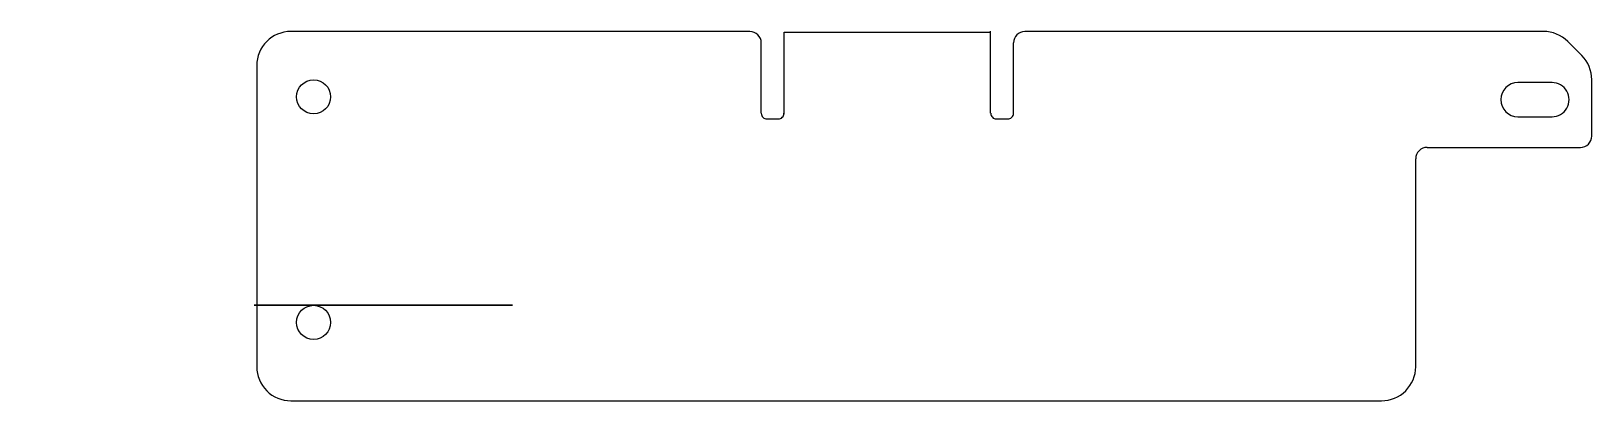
# Model space of a CAD drawing. Header units: millimetres. Extents: x -88 to 50, y 38 to 71.
import ezdxf

# ---------------------------------------------------------------- set-up
doc = ezdxf.new("R2010")
doc.units = ezdxf.units.MM
doc.header["$MEASUREMENT"] = 0
doc.layers.add('Layer 1', color=7, linetype='Continuous')

msp = doc.modelspace()

# ---------------------------------------------------------------- linework, layer by layer
at = {"layer": 'Layer 1', "lineweight": 25}
for points in [[(-64.8178, 70.6351), (-66.4746, 70.6351), (-67.8178, 69.292), (-67.8178, 67.6351)], [(-24.4178, 70.6351), (-24.4178, 70.6351), (-64.8178, 70.6351), (-64.8178, 70.6351)], [(-21.4099, 63.3689), (-21.4099, 63.3689), (-21.4099, 70.5688), (-21.4099, 70.5688)], [(-3.2252, 63.4585), (-3.2252, 63.4585), (-3.2252, 70.6584), (-3.2252, 70.6584)], [(-0.2178, 70.6351), (-0.7701, 70.6351), (-1.2178, 70.1874), (-1.2178, 69.6351)], [(45.4396, 70.6351), (45.4396, 70.6351), (-0.2178, 70.6351), (-0.2178, 70.6351)], [(47.5609, 69.7564), (46.9983, 70.319), (46.2352, 70.6351), (45.4396, 70.6351)], [(-23.4178, 63.4352), (-23.4178, 63.4352), (-23.4178, 69.6351), (-23.4178, 69.6351)], [(-1.2178, 63.4352), (-1.2178, 63.4352), (-1.2178, 69.6351), (-1.2178, 69.6351)], [(48.8035, 68.5138), (48.8035, 68.5138), (47.5609, 69.7564), (47.5609, 69.7564)], [(-67.8177, 67.6614), (-67.8177, 67.6614), (-67.8177, 41.1614), (-67.8177, 41.1614)], [(49.6822, 66.3925), (49.6822, 67.1881), (49.3661, 67.9512), (48.8035, 68.5138)], [(46.1822, 66.1351), (46.1822, 66.1351), (43.1822, 66.1351), (43.1822, 66.1351)], [(49.6822, 61.4351), (49.6822, 61.4351), (49.6822, 66.3925), (49.6822, 66.3925)], [(-22.9178, 62.9352), (-22.9178, 62.9352), (-21.9178, 62.9352), (-21.9178, 62.9352)], [(-2.7178, 62.9352), (-2.7178, 62.9352), (-1.7178, 62.9352), (-1.7178, 62.9352)], [(43.1822, 63.1351), (43.1822, 63.1351), (46.1822, 63.1351), (46.1822, 63.1351)], [(35.1822, 60.4351), (35.1822, 60.4351), (48.6822, 60.4351), (48.6822, 60.4351)], [(34.1822, 41.1351), (34.1822, 41.1351), (34.1822, 59.4351), (34.1822, 59.4351)]]:
    msp.add_open_spline(points, degree=3, dxfattribs=at)
for points, knots in [([(-23.4178, 69.6351), (-23.4178, 69.9003), (-23.5232, 70.1547), (-23.7107, 70.3422), (-23.7107, 70.3422), (-23.8982, 70.5297), (-24.1526, 70.6351), (-24.4178, 70.6351)], [0, 0, 0, 0, 0.33333333, 0.33333333, 0.33333333, 0.33333333, 1, 1, 1, 1]), ([(-64.3178, 64.8851), (-64.3178, 64.0567), (-63.6462, 63.3851), (-62.8178, 63.3851), (-62.8178, 63.3851), (-61.9894, 63.3851), (-61.3178, 64.0567), (-61.3178, 64.8851), (-61.3178, 64.8851), (-61.3178, 65.7135), (-61.9894, 66.3851), (-62.8178, 66.3851), (-62.8178, 66.3851), (-63.6462, 66.3851), (-64.3178, 65.7135), (-64.3178, 64.8851)], [0, 0, 0, 0, 0.2, 0.2, 0.2, 0.2, 0.4, 0.4, 0.4, 0.4, 0.6, 0.6, 0.6, 0.6, 1, 1, 1, 1]), ([(43.1822, 66.1351), (42.3538, 66.1351), (41.6822, 65.4635), (41.6822, 64.6351), (41.6822, 64.6351), (41.6822, 63.8067), (42.3538, 63.1351), (43.1822, 63.1351)], [0, 0, 0, 0, 0.33333333, 0.33333333, 0.33333333, 0.33333333, 1, 1, 1, 1]), ([(46.1822, 63.1351), (46.7181, 63.1351), (47.2133, 63.421), (47.4812, 63.8851), (47.4812, 63.8851), (47.7492, 64.3492), (47.7492, 64.921), (47.4812, 65.3851), (47.4812, 65.3851), (47.2133, 65.8492), (46.7181, 66.1351), (46.1822, 66.1351)], [0, 0, 0, 0, 0.25, 0.25, 0.25, 0.25, 0.5, 0.5, 0.5, 0.5, 1, 1, 1, 1]), ([(-23.4178, 63.4352), (-23.4178, 63.3026), (-23.3651, 63.1754), (-23.2714, 63.0817), (-23.2714, 63.0817), (-23.1776, 62.9879), (-23.0504, 62.9352), (-22.9178, 62.9352)], [0, 0, 0, 0, 0.33333333, 0.33333333, 0.33333333, 0.33333333, 1, 1, 1, 1]), ([(-21.9178, 62.9352), (-21.7852, 62.9352), (-21.658, 62.9879), (-21.5642, 63.0817), (-21.5642, 63.0817), (-21.4705, 63.1754), (-21.4178, 63.3026), (-21.4178, 63.4352)], [0, 0, 0, 0, 0.33333333, 0.33333333, 0.33333333, 0.33333333, 1, 1, 1, 1]), ([(-3.2178, 63.4352), (-3.2178, 63.3026), (-3.1651, 63.1754), (-3.0714, 63.0817), (-3.0714, 63.0817), (-2.9776, 62.9879), (-2.8504, 62.9352), (-2.7178, 62.9352)], [0, 0, 0, 0, 0.33333333, 0.33333333, 0.33333333, 0.33333333, 1, 1, 1, 1]), ([(-1.7178, 62.9352), (-1.5852, 62.9352), (-1.458, 62.9879), (-1.3642, 63.0817), (-1.3642, 63.0817), (-1.2705, 63.1754), (-1.2178, 63.3026), (-1.2178, 63.4352)], [0, 0, 0, 0, 0.33333333, 0.33333333, 0.33333333, 0.33333333, 1, 1, 1, 1]), ([(35.1822, 60.4351), (34.917, 60.4351), (34.6626, 60.3297), (34.4751, 60.1422), (34.4751, 60.1422), (34.2876, 59.9547), (34.1822, 59.7003), (34.1822, 59.4351)], [0, 0, 0, 0, 0.33333333, 0.33333333, 0.33333333, 0.33333333, 1, 1, 1, 1]), ([(48.6822, 60.4351), (48.9474, 60.4351), (49.2018, 60.5405), (49.3893, 60.728), (49.3893, 60.728), (49.5768, 60.9155), (49.6822, 61.1699), (49.6822, 61.4351)], [0, 0, 0, 0, 0.33333333, 0.33333333, 0.33333333, 0.33333333, 1, 1, 1, 1]), ([(-62.8178, 46.5355), (-63.6462, 46.5355), (-64.3178, 45.8639), (-64.3178, 45.0355), (-64.3178, 45.0355), (-64.3178, 44.2071), (-63.6462, 43.5355), (-62.8178, 43.5355), (-62.8178, 43.5355), (-61.9893, 43.5355), (-61.3178, 44.2071), (-61.3178, 45.0355), (-61.3178, 45.0355), (-61.3178, 45.8639), (-61.9893, 46.5355), (-62.8177, 46.5355), (-87.6697, 46.5355), (-13.1138, 46.5355), (-62.8178, 46.5355)], [0, 0, 0, 0, 0.2, 0.2, 0.2, 0.2, 0.4, 0.4, 0.4, 0.4, 0.6, 0.6, 0.6, 0.6, 1, 1, 1, 1.0001, 1.0001, 1.0001, 1.0001]), ([(-67.8178, 41.1351), (-67.8178, 40.3395), (-67.5017, 39.5764), (-66.9391, 39.0138), (-66.9391, 39.0138), (-66.3765, 38.4512), (-65.6134, 38.1351), (-64.8178, 38.1351)], [0, 0, 0, 0, 0.33333333, 0.33333333, 0.33333333, 0.33333333, 1, 1, 1, 1]), ([(31.1822, 38.1351), (31.9778, 38.1351), (32.7409, 38.4512), (33.3035, 39.0138), (33.3035, 39.0138), (33.8661, 39.5764), (34.1822, 40.3395), (34.1822, 41.1351)], [0, 0, 0, 0, 0.33333333, 0.33333333, 0.33333333, 0.33333333, 1, 1, 1, 1])]:
    msp.add_open_spline(points, degree=3, knots=knots, dxfattribs=at)
at = {"layer": 'Layer 1', "color": 250, "lineweight": 25}
for points in [[(-21.4099, 70.5688), (-21.4099, 70.5688), (-3.2252, 70.5688), (-3.2252, 70.5688)], [(-64.8178, 38.1351), (-64.8178, 38.1351), (31.1822, 38.1351), (31.1822, 38.1351)]]:
    msp.add_open_spline(points, degree=3, dxfattribs=at)

doc.saveas('drawing.dxf')
